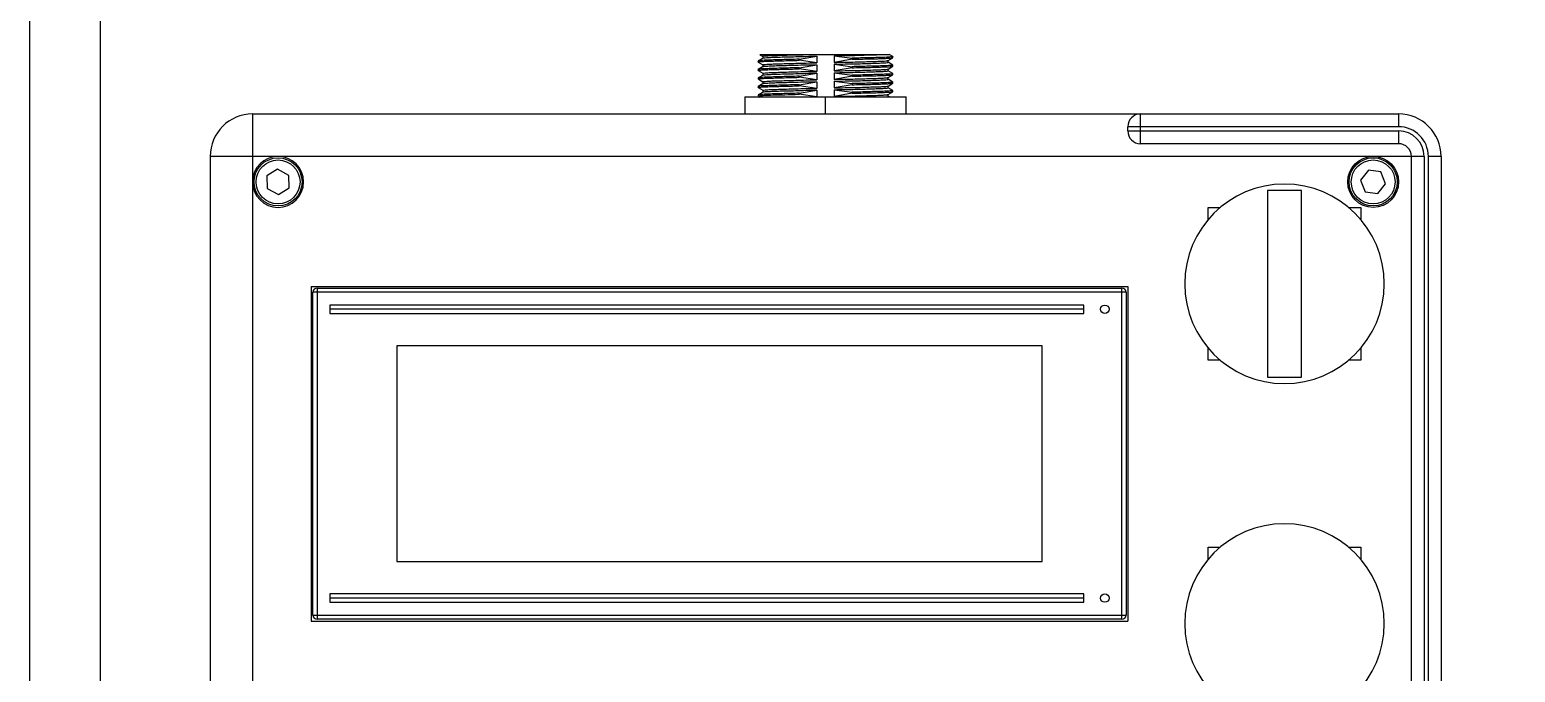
# Model space of a CAD drawing. Header units: millimetres. Extents: x 6 to 656, y 5 to 302.
# Drawn here: x 6 to 111, y 191.7 to 237.1 of the extents above; entities that cross this region are included whole.
import ezdxf

# ---------------------------------------------------------------- set-up
doc = ezdxf.new("R2010")
doc.units = ezdxf.units.MM

msp = doc.modelspace()

# ---------------------------------------------------------------- linework, layer by layer
at = {"color": 7, "linetype": 'Continuous', "lineweight": 25}
for p, q in [((57.6, 235.35), (57.82, 235.22)), ((57.81, 235.23), (57.81, 235.1)), ((60.36, 235.01), (61.63, 235.23)), ((61, 235.35), (66.11, 235.35)), ((61.63, 235.23), (61.63, 234.76)), ((62.85, 235.26), (62.85, 234.79)), ((62.85, 235.26), (64.11, 235.09)), ((66.99, 235.2), (66.72, 235.36)), ((57.82, 235.1), (57.47, 234.9)), ((57.47, 234.9), (57.47, 234.82)), ((57.47, 234.82), (57.81, 234.62)), ((57.82, 234.5), (57.47, 234.3)), ((57.47, 234.3), (57.47, 234.22)), ((57.47, 234.22), (57.81, 234.02)), ((57.81, 234.63), (57.81, 234.5)), ((60.36, 234.94), (60.36, 235.01)), ((61.63, 234.76), (60.36, 234.94)), ((60.36, 234.41), (61.63, 234.63)), ((60.36, 234.34), (60.36, 234.41)), ((61.63, 234.16), (60.36, 234.34)), ((61.63, 234.63), (61.63, 234.16)), ((64.11, 235.01), (62.85, 234.79)), ((62.85, 234.66), (62.85, 234.19)), ((62.85, 234.66), (64.11, 234.49)), ((64.11, 234.41), (62.85, 234.19)), ((64.11, 235.09), (64.11, 235.01)), ((64.11, 234.49), (64.11, 234.41)), ((66.65, 234.92), (67, 235.12)), ((66.65, 234.32), (67, 234.52)), ((66.66, 234.8), (66.66, 234.92)), ((67, 234.6), (66.66, 234.8)), ((66.66, 234.2), (66.66, 234.32)), ((67, 234), (66.66, 234.2)), ((67, 235.12), (67, 235.2)), ((67, 234.52), (67, 234.6)), ((57.82, 233.9), (57.47, 233.7)), ((57.47, 233.7), (57.47, 233.62)), ((57.47, 233.62), (57.81, 233.42)), ((57.82, 233.3), (57.47, 233.1)), ((57.81, 234.03), (57.81, 233.9)), ((57.81, 233.43), (57.81, 233.3)), ((60.36, 233.81), (61.63, 234.03)), ((60.36, 233.74), (60.36, 233.81)), ((61.63, 233.56), (60.36, 233.74)), ((60.36, 233.21), (61.63, 233.43)), ((60.36, 233.14), (60.36, 233.21)), ((61.63, 232.96), (60.36, 233.14)), ((61.63, 234.03), (61.63, 233.56)), ((61.63, 233.43), (61.63, 232.96)), ((62.85, 234.06), (62.85, 233.59)), ((62.85, 234.06), (64.11, 233.89)), ((64.11, 233.81), (62.85, 233.59)), ((62.85, 233.46), (62.85, 232.99)), ((62.85, 233.46), (64.11, 233.29)), ((64.11, 233.21), (62.85, 232.99)), ((64.11, 233.89), (64.11, 233.81)), ((64.11, 233.29), (64.11, 233.21)), ((66.65, 233.72), (67, 233.92)), ((66.65, 233.12), (67, 233.32)), ((66.66, 233.6), (66.66, 233.72)), ((67, 233.4), (66.66, 233.6)), ((66.66, 233), (66.66, 233.12)), ((67, 233.92), (67, 234)), ((67, 233.32), (67, 233.4)), ((56.54, 232.35), (56.54, 231.15)), ((56.54, 232.35), (67.94, 232.35)), ((57.47, 233.1), (57.47, 233.02)), ((57.47, 233.02), (57.81, 232.82)), ((57.82, 232.7), (57.47, 232.5)), ((57.47, 232.5), (57.47, 232.42)), ((57.48, 232.42), (57.61, 232.34)), ((57.81, 232.83), (57.81, 232.7)), ((60.36, 232.61), (61.63, 232.83)), ((60.36, 232.54), (60.36, 232.61)), ((61.63, 232.36), (60.36, 232.54)), ((61, 232.35), (61.63, 232.36)), ((61.63, 232.83), (61.63, 232.36)), ((62.24, 231.15), (62.24, 232.35)), ((62.85, 232.86), (62.85, 232.39)), ((62.85, 232.86), (64.11, 232.69)), ((64.11, 232.61), (62.85, 232.39)), ((64.11, 232.69), (64.11, 232.61)), ((66.65, 232.52), (67, 232.72)), ((67, 232.8), (66.66, 233)), ((66.66, 232.4), (66.66, 232.52)), ((66.73, 232.36), (66.66, 232.4)), ((67, 232.72), (67, 232.8)), ((67.94, 231.15), (67.94, 232.35)), ((21.74, 231.15), (102.74, 231.15)), ((21.74, 231.15), (21.74, 183.15)), ((84.5, 229.05), (84.5, 231.15)), ((102.74, 231.15), (102.74, 230.25)), ((102.74, 230.25), (83.6, 230.25)), ((83.6, 229.95), (83.6, 230.25)), ((83.6, 229.95), (102.74, 229.95)), ((102.74, 229.05), (84.5, 229.05)), ((102.74, 229.95), (102.74, 229.05)), ((104.54, 228.15), (18.74, 228.15)), ((18.74, 228.15), (18.74, 186.15)), ((103.64, 186.15), (103.64, 228.15)), ((104.54, 228.15), (104.54, 186.15)), ((105.74, 228.15), (104.84, 228.15)), ((104.84, 186.15), (104.84, 228.15)), ((105.74, 228.15), (105.74, 186.15)), ((23.51, 227.24), (22.75, 226.78)), ((24.3, 226.81), (23.51, 227.24)), ((24.32, 225.92), (24.3, 226.81)), ((100.61, 227.18), (100.05, 226.48)), ((101.49, 227.05), (100.61, 227.18)), ((101.82, 226.22), (101.49, 227.05)), ((22.75, 226.78), (22.77, 225.88)), ((22.77, 225.88), (23.56, 225.46)), ((23.56, 225.46), (24.32, 225.92)), ((100.05, 226.48), (100.38, 225.65)), ((101.27, 225.52), (101.82, 226.22)), ((95.87, 225.75), (93.47, 225.75)), ((93.47, 225.75), (93.47, 212.55)), ((95.87, 212.55), (95.87, 225.75)), ((100.38, 225.65), (101.27, 225.52)), ((89.27, 223.68), (89.27, 224.55)), ((89.27, 224.55), (90.13, 224.55)), ((99.2, 224.55), (100.07, 224.55)), ((100.07, 224.55), (100.07, 223.68)), ((25.88, 218.97), (25.88, 195.33)), ((25.88, 218.97), (83.6, 218.97)), ((83.48, 218.55), (26, 218.55)), ((26, 195.75), (26, 218.55)), ((26.3, 218.85), (26.3, 195.45)), ((26.3, 218.85), (83.18, 218.85)), ((83.18, 195.45), (83.18, 218.85)), ((83.48, 218.55), (83.48, 195.75)), ((83.6, 218.97), (83.6, 195.33)), ((80.48, 217.65), (27.2, 217.65)), ((27.2, 217.65), (27.2, 217.05)), ((80.48, 217.05), (80.48, 217.65)), ((80.48, 217.35), (27.2, 217.35)), ((27.2, 217.05), (80.48, 217.05)), ((77.54, 214.77), (31.94, 214.77)), ((31.94, 214.77), (31.94, 199.53)), ((77.54, 199.53), (77.54, 214.77)), ((89.27, 213.75), (89.27, 214.62)), ((100.07, 214.62), (100.07, 213.75)), ((90.13, 213.75), (89.27, 213.75)), ((100.07, 213.75), (99.2, 213.75)), ((93.47, 212.55), (95.87, 212.55)), ((31.94, 199.53), (77.54, 199.53)), ((89.27, 199.68), (89.27, 200.55)), ((89.27, 200.55), (90.13, 200.55)), ((99.2, 200.55), (100.07, 200.55)), ((100.07, 200.55), (100.07, 199.68)), ((27.2, 197.25), (27.2, 196.65)), ((80.48, 197.25), (27.2, 197.25)), ((80.48, 196.95), (27.2, 196.95)), ((27.2, 196.65), (80.48, 196.65)), ((80.48, 196.65), (80.48, 197.25)), ((25.88, 195.33), (83.6, 195.33)), ((26, 195.75), (83.48, 195.75)), ((83.18, 195.45), (26.3, 195.45))]:
    msp.add_line(p, q, dxfattribs=at)
for points in [[(215.99, 301.96), (215.99, 4.96), (5.99, 4.96), (5.99, 301.96)], [(210.99, 296.96), (210.99, 9.96), (10.99, 9.96), (10.99, 296.96)]]:
    msp.add_lwpolyline(points, close=True)
for centre, radius in [((23.54, 226.35), 1.7), ((23.54, 226.35), 1.55), ((100.94, 226.35), 1.8), ((100.94, 226.35), 1.7), ((100.94, 226.35), 1.55), ((81.98, 217.35), 0.3), ((81.98, 196.95), 0.3)]:
    msp.add_circle(centre, radius, dxfattribs=at)
for centre, radius, start, end in [((21.74, 228.15), 3, 90, 180), ((84.5, 230.25), 0.9, 90, 180), ((102.74, 228.15), 3, 0, 90), ((102.74, 228.15), 2.1, 0, 90), ((84.5, 229.95), 0.9, 180, 270), ((102.74, 228.15), 1.8, 0, 90), ((102.74, 228.15), 0.9, 0, 90), ((23.54, 226.35), 1.8, 90, 180), ((23.54, 226.35), 1.8, 180, 90), ((94.67, 219.15), 7.05, 0, 180), ((26.3, 218.55), 0.3, 90, 180), ((83.18, 218.55), 0.3, 0, 90), ((94.67, 219.15), 7.05, 180, 0), ((94.67, 195.15), 7.05, 0, 180), ((26.3, 195.75), 0.3, 180, 270), ((83.18, 195.75), 0.3, 270, 0), ((94.67, 195.15), 7.05, 180, 0)]:
    msp.add_arc(centre, radius, start, end, dxfattribs=at)
for points, knots in [([(57.6, 235.35), (57.6, 235.35), (57.55, 235.35), (57.74, 235.35), (58.17, 235.35), (58.91, 235.35), (59.87, 235.35), (60.62, 235.35), (61, 235.35)], [0, 0, 0, 0, 0.0074, 0.205806, 0.404395, 0.602697, 0.801386, 1, 1, 1, 1]), ([(57.83, 235.23), (57.83, 235.23), (57.82, 235.24), (57.95, 235.25), (58.21, 235.27), (58.59, 235.28), (59.07, 235.3), (59.64, 235.32), (60.29, 235.33), (60.76, 235.34), (61, 235.35)], [0, 0, 0, 0, 0.075886, 0.207902, 0.339918, 0.471935, 0.603951, 0.735967, 0.867984, 1, 1, 1, 1]), ([(57.83, 235.1), (57.84, 235.11), (57.87, 235.12), (58.07, 235.13), (58.42, 235.15), (58.88, 235.17), (59.46, 235.18), (60.12, 235.2), (60.85, 235.22), (61.37, 235.23), (61.63, 235.23)], [0, 0, 0, 0, 0.10023, 0.228769, 0.357307, 0.485846, 0.614384, 0.742923, 0.871461, 1, 1, 1, 1]), ([(67, 235.2), (67, 235.2), (67.01, 235.2), (66.97, 235.19), (66.82, 235.17), (66.49, 235.15), (65.96, 235.13), (65.42, 235.12), (64.93, 235.11), (64.55, 235.1), (64.3, 235.09), (64.17, 235.09), (64.13, 235.09), (64.11, 235.09)], [0, 0, 0, 0, 0.03139, 0.144451, 0.250521, 0.441369, 0.604354, 0.73943, 0.84656, 0.925711, 0.976863, 0.991934, 1, 1, 1, 1]), ([(66.11, 235.35), (66.27, 235.35), (66.59, 235.35), (66.76, 235.35), (66.73, 235.35), (66.72, 235.35)], [0, 0, 0, 0, 0.447609, 0.896442, 1, 1, 1, 1]), ([(60.36, 234.41), (60.15, 234.41), (59.73, 234.4), (59.17, 234.38), (58.67, 234.37), (58.24, 234.35), (57.9, 234.34), (57.65, 234.33), (57.51, 234.31), (57.45, 234.3), (57.47, 234.3), (57.47, 234.3)], [0, 0, 0, 0, 0.124992, 0.249985, 0.374977, 0.49997, 0.624962, 0.749955, 0.874947, 0.99994, 1, 1, 1, 1]), ([(57.48, 234.82), (57.48, 234.82), (57.45, 234.83), (57.51, 234.84), (57.65, 234.85), (57.9, 234.87), (58.24, 234.88), (58.67, 234.89), (59.17, 234.91), (59.73, 234.92), (60.15, 234.93), (60.36, 234.94)], [0, 0, 0, 0, 0.031629, 0.152675, 0.273722, 0.394768, 0.515814, 0.636861, 0.757907, 0.878954, 1, 1, 1, 1]), ([(57.48, 234.22), (57.48, 234.22), (57.45, 234.23), (57.51, 234.24), (57.65, 234.25), (57.9, 234.27), (58.24, 234.28), (58.67, 234.29), (59.17, 234.31), (59.73, 234.32), (60.15, 234.33), (60.36, 234.34)], [0, 0, 0, 0, 0.03163, 0.152676, 0.273723, 0.394769, 0.515815, 0.636861, 0.757908, 0.878954, 1, 1, 1, 1]), ([(60.36, 235.01), (60.15, 235.01), (59.73, 235), (59.17, 234.98), (58.67, 234.97), (58.24, 234.95), (57.9, 234.94), (57.66, 234.93), (57.5, 234.91), (57.48, 234.9), (57.47, 234.9)], [0, 0, 0, 0, 0.125, 0.250001, 0.375001, 0.500002, 0.625002, 0.750003, 0.875003, 1, 1, 1, 1]), ([(57.83, 234.5), (57.84, 234.51), (57.87, 234.52), (58.07, 234.53), (58.42, 234.55), (58.88, 234.57), (59.46, 234.58), (60.12, 234.6), (60.85, 234.62), (61.37, 234.63), (61.63, 234.63)], [0, 0, 0, 0, 0.10297, 0.231117, 0.359264, 0.487411, 0.615559, 0.743706, 0.871853, 1, 1, 1, 1]), ([(62.85, 234.79), (63.11, 234.8), (63.62, 234.81), (64.35, 234.82), (65.02, 234.84), (65.59, 234.86), (66.06, 234.87), (66.4, 234.89), (66.6, 234.91), (66.63, 234.92), (66.64, 234.92)], [0, 0, 0, 0, 0.128618, 0.257236, 0.385853, 0.514471, 0.643089, 0.771707, 0.900325, 1, 1, 1, 1]), ([(62.85, 234.19), (63.11, 234.2), (63.62, 234.21), (64.35, 234.22), (65.02, 234.24), (65.59, 234.26), (66.06, 234.27), (66.4, 234.29), (66.6, 234.31), (66.63, 234.32), (66.64, 234.32)], [0, 0, 0, 0, 0.128618, 0.257236, 0.385854, 0.514472, 0.64309, 0.771707, 0.900325, 1, 1, 1, 1]), ([(66.99, 234.6), (66.99, 234.6), (67.02, 234.6), (66.96, 234.59), (66.82, 234.57), (66.57, 234.56), (66.23, 234.54), (65.8, 234.53), (65.3, 234.52), (64.74, 234.5), (64.32, 234.49), (64.11, 234.49)], [0, 0, 0, 0, 0.027437, 0.149007, 0.270577, 0.392148, 0.513718, 0.635289, 0.756859, 0.87843, 1, 1, 1, 1]), ([(60.36, 233.81), (60.15, 233.81), (59.73, 233.8), (59.17, 233.78), (58.67, 233.77), (58.24, 233.75), (57.9, 233.74), (57.65, 233.73), (57.51, 233.71), (57.45, 233.7), (57.47, 233.7), (57.47, 233.7)], [0, 0, 0, 0, 0.124992, 0.249985, 0.374977, 0.49997, 0.624962, 0.749954, 0.874947, 0.999939, 1, 1, 1, 1]), ([(57.48, 233.62), (57.48, 233.62), (57.45, 233.63), (57.51, 233.64), (57.65, 233.65), (57.9, 233.67), (58.24, 233.68), (58.67, 233.69), (59.17, 233.71), (59.73, 233.72), (60.15, 233.73), (60.36, 233.74)], [0, 0, 0, 0, 0.031631, 0.152678, 0.273724, 0.39477, 0.515816, 0.636862, 0.757908, 0.878954, 1, 1, 1, 1]), ([(57.48, 233.02), (57.48, 233.02), (57.45, 233.03), (57.51, 233.04), (57.65, 233.05), (57.9, 233.07), (58.24, 233.08), (58.67, 233.09), (59.17, 233.11), (59.73, 233.12), (60.15, 233.13), (60.36, 233.14)], [0, 0, 0, 0, 0.028047, 0.149541, 0.271035, 0.392529, 0.514024, 0.635518, 0.757012, 0.878506, 1, 1, 1, 1]), ([(60.36, 233.21), (60.15, 233.21), (59.73, 233.2), (59.17, 233.18), (58.67, 233.17), (58.24, 233.15), (57.9, 233.14), (57.66, 233.13), (57.5, 233.11), (57.48, 233.1), (57.47, 233.1)], [0, 0, 0, 0, 0.125, 0.250001, 0.375001, 0.500002, 0.625002, 0.750003, 0.875003, 1, 1, 1, 1]), ([(57.83, 233.9), (57.84, 233.91), (57.87, 233.92), (58.07, 233.93), (58.42, 233.95), (58.88, 233.97), (59.46, 233.98), (60.12, 234), (60.85, 234.02), (61.37, 234.03), (61.63, 234.03)], [0, 0, 0, 0, 0.102973, 0.231119, 0.359266, 0.487413, 0.61556, 0.743706, 0.871853, 1, 1, 1, 1]), ([(57.83, 233.3), (57.84, 233.31), (57.87, 233.32), (58.07, 233.33), (58.42, 233.35), (58.88, 233.37), (59.46, 233.38), (60.12, 233.4), (60.85, 233.42), (61.37, 233.43), (61.63, 233.43)], [0, 0, 0, 0, 0.100208, 0.22875, 0.357291, 0.485833, 0.614375, 0.742917, 0.871458, 1, 1, 1, 1]), ([(62.85, 233.59), (63.11, 233.6), (63.62, 233.61), (64.35, 233.62), (65.02, 233.64), (65.59, 233.66), (66.06, 233.67), (66.4, 233.69), (66.6, 233.71), (66.63, 233.72), (66.64, 233.72)], [0, 0, 0, 0, 0.128618, 0.257236, 0.385854, 0.514472, 0.64309, 0.771708, 0.900326, 1, 1, 1, 1]), ([(62.85, 232.99), (63.11, 233), (63.62, 233.01), (64.35, 233.02), (65.02, 233.04), (65.59, 233.06), (66.06, 233.07), (66.4, 233.09), (66.61, 233.11), (66.63, 233.12), (66.64, 233.12)], [0, 0, 0, 0, 0.12821, 0.256421, 0.384631, 0.512842, 0.641052, 0.769263, 0.897473, 1, 1, 1, 1]), ([(66.99, 234), (66.99, 234), (67.02, 234), (66.96, 233.99), (66.82, 233.97), (66.57, 233.96), (66.23, 233.94), (65.8, 233.93), (65.3, 233.92), (64.74, 233.9), (64.32, 233.89), (64.11, 233.89)], [0, 0, 0, 0, 0.027433, 0.149004, 0.270575, 0.392146, 0.513717, 0.635287, 0.756858, 0.878429, 1, 1, 1, 1]), ([(66.99, 233.4), (66.99, 233.4), (67.02, 233.4), (66.96, 233.39), (66.82, 233.37), (66.57, 233.36), (66.23, 233.34), (65.8, 233.33), (65.3, 233.32), (64.74, 233.3), (64.32, 233.29), (64.11, 233.29)], [0, 0, 0, 0, 0.027464, 0.149031, 0.270598, 0.392165, 0.513732, 0.635299, 0.756866, 0.878433, 1, 1, 1, 1]), ([(64.11, 233.21), (64.32, 233.22), (64.74, 233.23), (65.3, 233.24), (65.8, 233.25), (66.23, 233.27), (66.57, 233.28), (66.82, 233.3), (66.96, 233.31), (67.02, 233.32), (67, 233.32), (67, 233.32)], [0, 0, 0, 0, 0.125, 0.249999, 0.374999, 0.499998, 0.624998, 0.749997, 0.874997, 0.999996, 1, 1, 1, 1]), ([(60.36, 232.61), (60.15, 232.61), (59.73, 232.6), (59.17, 232.58), (58.67, 232.57), (58.24, 232.55), (57.9, 232.54), (57.65, 232.53), (57.51, 232.51), (57.45, 232.5), (57.47, 232.5), (57.47, 232.5)], [0, 0, 0, 0, 0.124995, 0.24999, 0.374984, 0.499979, 0.624974, 0.749969, 0.874964, 0.999959, 1, 1, 1, 1]), ([(57.49, 232.42), (57.5, 232.43), (57.52, 232.44), (57.87, 232.47), (58.49, 232.49), (59.32, 232.51), (60.01, 232.53), (60.36, 232.54)], [0, 0, 0, 0, 0.163251, 0.372439, 0.581626, 0.790813, 1, 1, 1, 1]), ([(57.83, 232.7), (57.84, 232.71), (57.87, 232.72), (58.07, 232.73), (58.42, 232.75), (58.88, 232.77), (59.46, 232.78), (60.12, 232.8), (60.85, 232.82), (61.37, 232.83), (61.63, 232.83)], [0, 0, 0, 0, 0.101691, 0.230021, 0.358351, 0.486681, 0.615011, 0.74334, 0.87167, 1, 1, 1, 1]), ([(62.85, 232.39), (63.11, 232.4), (63.62, 232.41), (64.35, 232.42), (65.02, 232.44), (65.59, 232.46), (66.06, 232.47), (66.4, 232.49), (66.61, 232.51), (66.63, 232.52), (66.64, 232.52)], [0, 0, 0, 0, 0.12838, 0.25676, 0.38514, 0.51352, 0.641899, 0.770279, 0.898659, 1, 1, 1, 1]), ([(66.99, 232.8), (66.99, 232.8), (67.02, 232.8), (66.96, 232.79), (66.82, 232.77), (66.57, 232.76), (66.23, 232.74), (65.8, 232.73), (65.3, 232.72), (64.74, 232.7), (64.32, 232.69), (64.11, 232.69)], [0, 0, 0, 0, 0.027454, 0.149023, 0.270591, 0.392159, 0.513727, 0.635295, 0.756864, 0.878432, 1, 1, 1, 1]), ([(64.11, 232.61), (64.32, 232.62), (64.74, 232.63), (65.3, 232.64), (65.8, 232.65), (66.23, 232.67), (66.57, 232.68), (66.82, 232.7), (66.96, 232.71), (67.02, 232.72), (67, 232.72), (67, 232.72)], [0, 0, 0, 0, 0.124996, 0.249992, 0.374988, 0.499984, 0.62498, 0.749976, 0.874972, 0.999968, 1, 1, 1, 1])]:
    msp.add_open_spline(points, degree=3, knots=knots, dxfattribs=at)
for points in [[(62.85, 235.26), (63.18, 235.27), (63.86, 235.28), (64.77, 235.3), (65.56, 235.33), (65.93, 235.34), (66.11, 235.35)], [(57.81, 234.63), (57.83, 234.63), (57.85, 234.64), (58.07, 234.66), (58.42, 234.68), (58.88, 234.69), (59.46, 234.71), (60.12, 234.73), (60.85, 234.75), (61.37, 234.76), (61.63, 234.76)], [(57.81, 234.03), (57.83, 234.03), (57.85, 234.04), (58.07, 234.06), (58.42, 234.08), (58.88, 234.09), (59.46, 234.11), (60.12, 234.13), (60.85, 234.15), (61.37, 234.16), (61.63, 234.16)], [(62.85, 234.66), (63.11, 234.67), (63.62, 234.68), (64.35, 234.69), (65.02, 234.71), (65.59, 234.73), (66.06, 234.75), (66.4, 234.76), (66.62, 234.78), (66.64, 234.79), (66.66, 234.8)], [(62.85, 234.06), (63.11, 234.07), (63.62, 234.08), (64.35, 234.09), (65.02, 234.11), (65.59, 234.13), (66.06, 234.15), (66.4, 234.16), (66.62, 234.18), (66.64, 234.19), (66.66, 234.2)], [(64.11, 235.01), (64.32, 235.02), (64.74, 235.03), (65.3, 235.04), (65.8, 235.05), (66.23, 235.07), (66.57, 235.08), (66.81, 235.1), (66.97, 235.11), (66.99, 235.12), (67, 235.12)], [(64.11, 234.41), (64.32, 234.42), (64.74, 234.43), (65.3, 234.44), (65.8, 234.45), (66.23, 234.47), (66.57, 234.48), (66.81, 234.5), (66.97, 234.51), (66.99, 234.52), (67, 234.52)], [(57.81, 233.43), (57.83, 233.43), (57.85, 233.44), (58.07, 233.46), (58.42, 233.48), (58.88, 233.49), (59.46, 233.51), (60.12, 233.53), (60.85, 233.55), (61.37, 233.56), (61.63, 233.56)], [(62.85, 233.46), (63.11, 233.47), (63.62, 233.48), (64.35, 233.49), (65.02, 233.51), (65.59, 233.53), (66.06, 233.55), (66.4, 233.56), (66.62, 233.58), (66.64, 233.59), (66.66, 233.6)], [(64.11, 233.81), (64.32, 233.82), (64.74, 233.83), (65.3, 233.84), (65.8, 233.85), (66.23, 233.87), (66.57, 233.88), (66.81, 233.9), (66.97, 233.91), (66.99, 233.92), (67, 233.92)], [(57.81, 232.83), (57.83, 232.83), (57.85, 232.84), (58.07, 232.86), (58.42, 232.88), (58.88, 232.89), (59.46, 232.91), (60.12, 232.93), (60.85, 232.95), (61.37, 232.96), (61.63, 232.96)], [(62.85, 232.86), (63.11, 232.87), (63.62, 232.88), (64.35, 232.89), (65.02, 232.91), (65.59, 232.93), (66.06, 232.95), (66.4, 232.96), (66.62, 232.98), (66.64, 232.99), (66.66, 233)]]:
    msp.add_open_spline(points, degree=3, dxfattribs=at)

doc.saveas('drawing.dxf')
